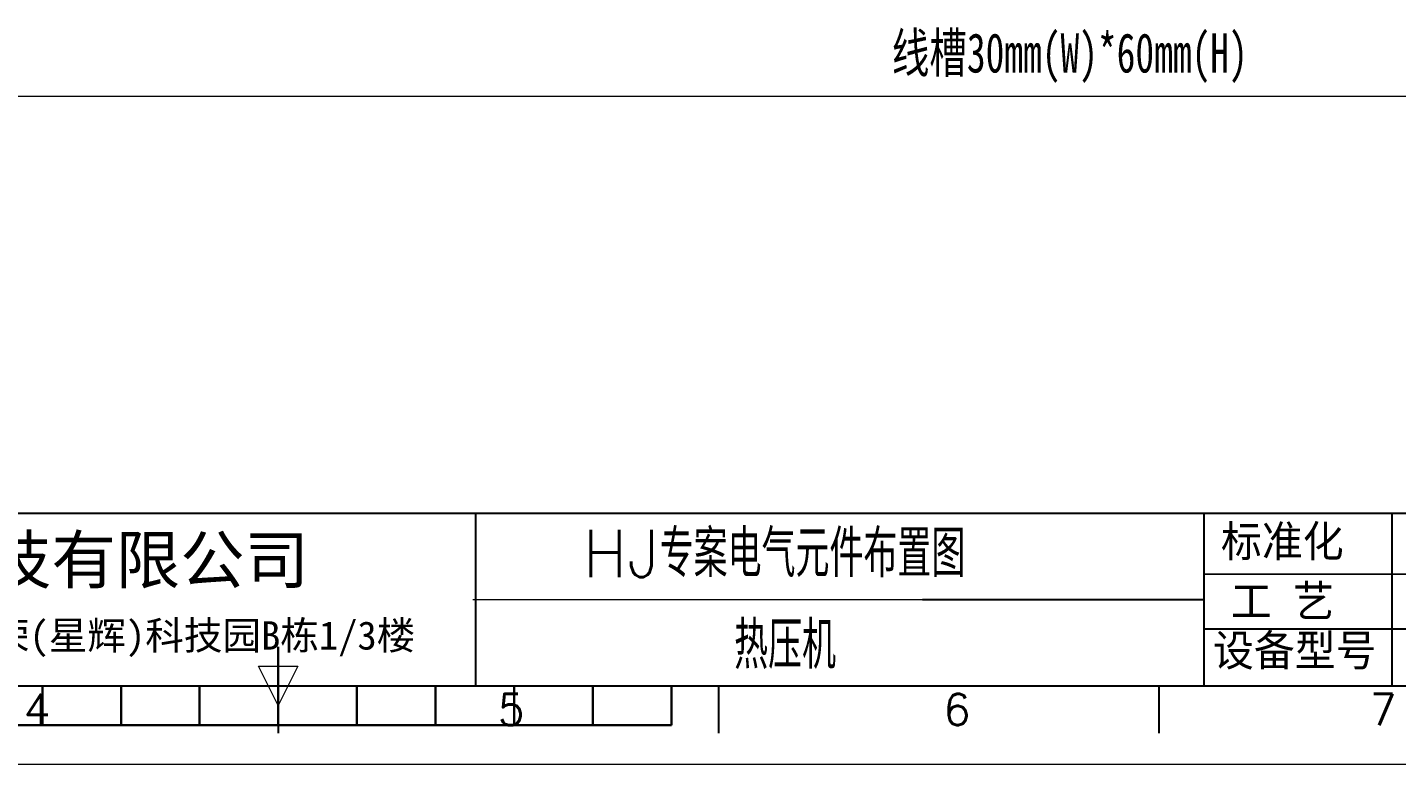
# Model space of a CAD drawing. Extents: x 35123 to 43919, y -4314 to -326.
# Drawn here: x 36130 to 36652, y -1586 to -1305 of the extents above; entities that cross this region are included whole.
import ezdxf
from ezdxf.enums import TextEntityAlignment as Align

# ---------------------------------------------------------------- set-up
doc = ezdxf.new("R2010")
doc.units = 0
doc.header["$MEASUREMENT"] = 0
doc.layers.add('AE_BOR', color=1, linetype='Continuous')
doc.styles.add('WD', font='romans.shx', dxfattribs={"bigfont": 'gbcbig.shx'})
doc.styles.add('宋', font='SimSun.ttf', dxfattribs={"width": 0.7})

# ---------------------------------------------------------------- blocks, each defined once
blk = doc.blocks.new('gb_a2_a')
blk.add_line((25, 10), (584, 10))
at = {"layer": 'AE_BOR', "color": 2, "lineweight": 30}
for p, q in [((304.5, 10), (304.5, 15)), ((304.5, 15), (304.5, 5)), ((274.5, 5), (274.5, 10)), ((284.5, 5), (284.5, 10)), ((294.5, 5), (294.5, 10)), ((304.5, 10), (304.5, 5)), ((314.5, 5), (314.5, 10)), ((324.5, 5), (324.5, 10)), ((334.5, 5), (334.5, 10)), ((344.5, 5), (344.5, 10)), ((354.5, 5), (354.5, 10)), ((254.5, 5), (354.5, 5))]:
    blk.add_line(p, q, dxfattribs=at)
at = {"layer": 'AE_BOR', "color": 1, "lineweight": 15}
for p, q in [((304.5, 7.5), (302, 12.5)), ((302, 12.5), (307, 12.5)), ((307, 12.5), (304.5, 7.5)), ((598.93, 0), (4.93, 0))]:
    blk.add_line(p, q, dxfattribs=at)
at = {"layer": 'AE_BOR'}
for p, q in [((304.5, 10), (304.5, 4)), ((360.5, 10), (360.5, 4)), ((416.5, 10), (416.5, 4))]:
    blk.add_line(p, q, dxfattribs=at)
at = {"layer": 'AE_BOR', "style": 'WD'}
for s, p in [('4', (273.82, 5)), ('5', (334.12, 5)), ('6', (390.81, 5)), ('7', (445.01, 5))]:
    blk.add_text(s, height=4, dxfattribs=at).set_placement(p, align=Align.CENTER)

msp = doc.modelspace()

# ---------------------------------------------------------------- linework, layer by layer
at = {"lineweight": 0}
msp.add_line((36937.785, -1331.352), (35637.785, -1331.352), dxfattribs=at)
for p, q in [((36111.851, -1490.335), (36471.551, -1490.335)), ((36301.047, -1490.335), (36301.047, -1556.326)), ((36471.551, -1490.335), (36884.264, -1490.335)), ((36578.934, -1490.335), (36578.934, -1556.326)), ((36471.551, -1523.335), (36578.842, -1523.335)), ((35387.251, -1556.326), (37064.251, -1556.326))]:
    msp.add_line(p, q)
at = {"ltscale": 2}
for p, q in [((36650.598, -1490.335), (36650.598, -1556.326)), ((36579.18, -1513.6), (37064.251, -1513.411)), ((36578.842, -1534.496), (37064.251, -1534.496))]:
    msp.add_line(p, q, dxfattribs=at)
at = {"lineweight": 9, "ltscale": 0.1}
msp.add_line((36299.942, -1523.335), (36471.551, -1523.335), dxfattribs=at)

# ---------------------------------------------------------------- block references
at = {"xscale": 3, "yscale": 3, "zscale": 3}
msp.add_blockref('gb_a2_a', (35312.251, -1586.326), dxfattribs=at)

# ---------------------------------------------------------------- texts
at = {"lineweight": 0, "insert": (36459.839, -1307.269), "char_height": 15, "width": 185.19818, "attachment_point": 1, "style": '宋'}
msp.add_mtext('线槽30mm(W)*60mm(H)', dxfattribs=at)
at = {"ltscale": 2, "attachment_point": 1}
for s, insert, char_height, width in [('标准化', (36585.413, -1495.078), 12, 70.01973), ('{\\Fromans,gbcbig|c134;HJ专案电气元件布置图}', (36341.928, -1496.788), 18, 184.82999), ('工 艺', (36589.182, -1517.944), 12, 58.03508), ('{\\Fromans,gbcbig|c134;热压机}', (36399.665, -1531.781), 18, 131.73846), ('设备型号', (36582.376, -1536.726), 12, 95.01614)]:
    msp.add_mtext(s, dxfattribs=dict(at, insert=insert, char_height=char_height, width=width))
at = {"attachment_point": 7}
for s, insert, char_height, width in [('{\\fSimSun|b0|i0|c134|p2;深圳市卓誉自动化科技有限公司}', (35893.688, -1519.166), 18, 403.38831), ('{\\fSimSun|b0|i0|c134|p2;地址：深圳市龙华区大浪华宁路52号恒昌荣(星辉)科技园B栋1/3楼}', (35850.969, -1545.321), 10.8, 473.59562)]:
    msp.add_mtext(s, dxfattribs=dict(at, insert=insert, char_height=char_height, width=width))

doc.saveas('drawing.dxf')
